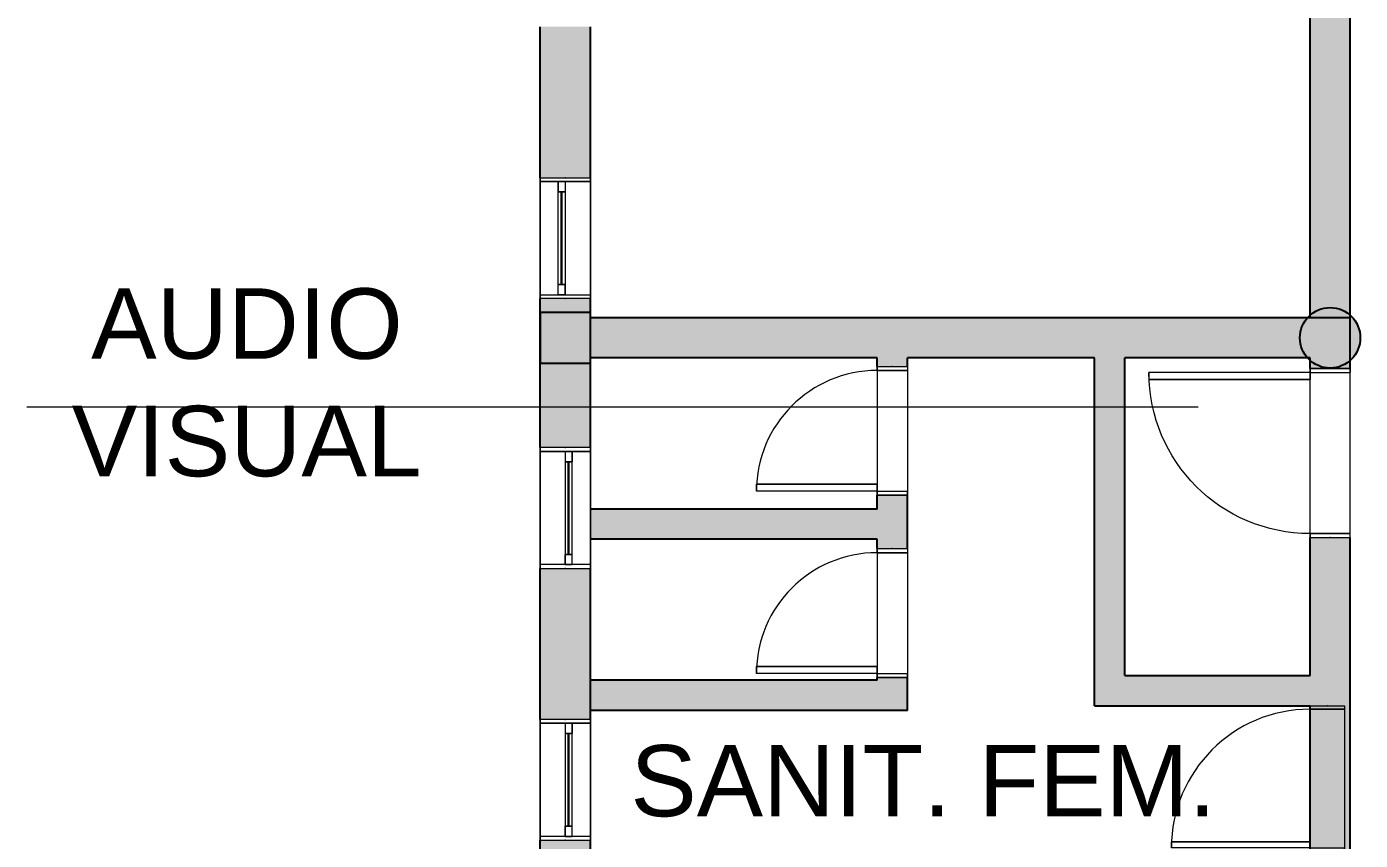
# Model space of a CAD drawing. Header units: metres. Extents: x 512 to 829, y -209 to 245.
# Drawn here: x 681.7 to 688.32, y -99.12 to -95.08 of the extents above; entities that cross this region are included whole.
import ezdxf

# ---------------------------------------------------------------- set-up
doc = ezdxf.new("R2010")
doc.units = ezdxf.units.M
doc.header["$LTSCALE"] = 0.508
doc.set_wipeout_variables(frame=1)
doc.header["$PDSIZE"] = -2
for name, color, linetype, lineweight in [('AMB-NOVOS', 10, 'Continuous', 15), ('None', 7, 'Continuous', 5), ('NãoImprimir', 7, 'Continuous', 5), ('Peitoris', 2, 'Continuous', 5), ('Telhado-Princ', 7, 'Continuous', 5), ('TEXTO', 7, 'Continuous', 15)]:
    doc.layers.add(name, color=color, linetype=linetype, lineweight=lineweight)
doc.styles.add('Arial', font='arial.ttf')

# ---------------------------------------------------------------- blocks, each defined once
blk = doc.blocks.new('Grupo-6533')
at = {"layer": 'None', "color": 7, "linetype": 'Continuous', "lineweight": 5}
for p, q in [((-0.42, 0.1), (-0.42, -0.1)), ((0.42, 0.1), (0.42, -0.1))]:
    blk.add_line(p, q, dxfattribs=at)
blk = doc.blocks.new('Grupo-6534')
at = {"layer": 'None', "color": 7, "linetype": 'Continuous', "lineweight": 5}
for points in [[(-0.42, 0.1), (-0.4, 0.1), (-0.4, -0.1), (-0.42, -0.1)], [(0.4, 0.1), (0.42, 0.1), (0.42, -0.1), (0.4, -0.1)]]:
    blk.add_lwpolyline(points, close=True, dxfattribs=at)
blk = doc.blocks.new('Grupo-6535')
at = {"layer": 'None', "color": 7, "linetype": 'Continuous', "lineweight": 5}
for p, q in [((-0.42, 0.1), (-0.4, 0.1)), ((-0.4, 0.1), (-0.4, -0.1)), ((0.42, 0.1), (0.4, 0.1)), ((0.4, 0.1), (0.4, -0.1)), ((-0.42, -0.1), (-0.4, -0.1)), ((0.42, -0.1), (0.4, -0.1))]:
    blk.add_line(p, q, dxfattribs=at)
at = {"layer": 'None', "color": 7}
for name in ['Grupo-6533', 'Grupo-6534']:
    blk.add_blockref(name, (0, 0), dxfattribs=at)
blk = doc.blocks.new('Grupo-6536')
at = {"layer": 'None', "color": 7, "linetype": 'Continuous', "lineweight": 5}
blk.add_arc((-0.4, 0.1), 0.8, 0, 90, dxfattribs=at)
blk = doc.blocks.new('Grupo-6537')
at = {"layer": 'None', "color": 7, "linetype": 'Continuous', "lineweight": 5}
blk.add_lwpolyline([(-0.4, 0.1), (-0.4, 0.9), (-0.365, 0.9), (-0.365, 0.1)], close=True, dxfattribs=at)
blk = doc.blocks.new('Grupo-6538')
at = {"layer": 'None', "color": 7, "linetype": 'Continuous', "lineweight": 5}
for p, q in [((-0.4, 0.1), (-0.4, 0.9)), ((-0.4, 0.9), (-0.365, 0.9)), ((-0.365, 0.1), (-0.365, 0.9)), ((-0.4, 0.1), (-0.365, 0.1))]:
    blk.add_line(p, q, dxfattribs=at)
at = {"layer": 'None', "color": 7}
blk.add_blockref('Grupo-6537', (0, 0), dxfattribs=at)
blk = doc.blocks.new('Grupo-6539')
at = {"layer": 'Peitoris', "color": 7}
blk.add_blockref('Grupo-6538', (0, 0), dxfattribs=at)
blk = doc.blocks.new('Grupo-6540')
at = {"layer": 'None', "color": 7, "linetype": 'Continuous', "lineweight": 5}
for p, q in [((0.42, 0.1), (-0.42, 0.1)), ((0.42, -0.1), (-0.42, -0.1))]:
    blk.add_line(p, q, dxfattribs=at)
blk = doc.blocks.new('Door (2D)-264')
at = {"layer": 'NãoImprimir', "color": 7, "linetype": 'Continuous', "lineweight": 5}
for p in [(-0.42, 0), (0.42, 0)]:
    blk.add_point(p, dxfattribs=at)
at = {"layer": 'None', "color": 7}
for name in ['Grupo-6539', 'Grupo-6535']:
    blk.add_blockref(name, (0, 0), dxfattribs=at)
at = {"layer": 'Peitoris', "color": 7}
blk.add_blockref('Grupo-6536', (0, 0), dxfattribs=at)
at = {"layer": 'Telhado-Princ', "color": 7}
blk.add_blockref('Grupo-6540', (0, 0), dxfattribs=at)
blk = doc.blocks.new('Grupo-6581')
at = {"layer": 'None', "color": 7, "linetype": 'Continuous', "lineweight": 5}
for points in [[(-0.3, 0.125), (-0.28095, 0.125), (-0.28095, -0.125), (-0.3, -0.125)], [(0.28095, 0.125), (0.3, 0.125), (0.3, -0.125), (0.28095, -0.125)]]:
    blk.add_lwpolyline(points, close=True, dxfattribs=at)
blk = doc.blocks.new('Grupo-6582')
at = {"layer": 'None', "color": 7, "linetype": 'Continuous', "lineweight": 5}
for p, q in [((-0.3, 0.125), (-0.28095, 0.125)), ((-0.28095, 0.125), (-0.28095, -0.125)), ((0.3, 0.125), (0.28095, 0.125)), ((0.28095, 0.125), (0.28095, -0.125)), ((-0.3, -0.125), (-0.28095, -0.125)), ((0.3, -0.125), (0.28095, -0.125))]:
    blk.add_line(p, q, dxfattribs=at)
at = {"layer": 'None', "color": 7}
blk.add_blockref('Grupo-6581', (0, 0), dxfattribs=at)
blk = doc.blocks.new('Grupo-6583')
at = {"layer": 'None', "color": 7, "linetype": 'Continuous', "lineweight": 5}
for p, q in [((-0.28095, 0.034925), (-0.28095, 0)), ((0.28095, 0.034925), (0.28095, 0))]:
    blk.add_line(p, q, dxfattribs=at)
blk = doc.blocks.new('Grupo-6584')
at = {"layer": 'None', "color": 7, "linetype": 'Continuous', "lineweight": 5}
for points in [[(-0.28095, 0.034925), (-0.23015, 0.034925), (-0.23015, 0), (-0.28095, 0)], [(0.23015, 0.034925), (0.28095, 0.034925), (0.28095, 0), (0.23015, 0)]]:
    blk.add_lwpolyline(points, close=True, dxfattribs=at)
blk = doc.blocks.new('Grupo-6585')
at = {"layer": 'None', "color": 7, "linetype": 'Continuous', "lineweight": 5}
for p, q in [((-0.28095, 0.034925), (-0.23015, 0.034925)), ((-0.28095, 0), (-0.23015, 0)), ((-0.23015, 0.034925), (-0.23015, 0)), ((0.28095, 0.034925), (0.23015, 0.034925)), ((0.23015, 0.034925), (0.23015, 0)), ((0.28095, 0), (0.23015, 0))]:
    blk.add_line(p, q, dxfattribs=at)
blk.add_lwpolyline([(-0.23015, 0.034925), (0.23015, 0.034925), (0.23015, 0), (-0.23015, 0)], close=True, dxfattribs=at)
at = {"layer": 'None', "color": 7}
for name in ['Grupo-6583', 'Grupo-6584']:
    blk.add_blockref(name, (0, 0), dxfattribs=at)
blk = doc.blocks.new('Grupo-6587')
at = {"layer": 'None', "color": 7, "linetype": 'Continuous', "lineweight": 25}
for p, q in [((-0.2301, 0.0181), (0.2301, 0.0181)), ((-0.2301, 0.0168), (0.2301, 0.0168))]:
    blk.add_line(p, q, dxfattribs=at)
blk = doc.blocks.new('Grupo-6588')
at = {"layer": 'None', "color": 7, "linetype": 'Continuous', "lineweight": 20}
for p, q in [((0.3, 0.125), (-0.3, 0.125)), ((0.3, -0.125), (-0.3, -0.125))]:
    blk.add_line(p, q, dxfattribs=at)
blk = doc.blocks.new('Window (2D)-513')
at = {"color": 7, "linetype": 'Continuous', "lineweight": 5}
blk.add_wipeout([(-0.3, 0.125), (0.3, 0.125), (0.3, -0.125), (-0.3, -0.125)], dxfattribs=at).dxf.layer = 'None'
at = {"layer": 'None', "color": 7, "linetype": 'Continuous', "lineweight": 5}
for p, q in [((-0.3, 0.125), (0.3, 0.125)), ((-0.3, -0.125), (0.3, -0.125))]:
    blk.add_line(p, q, dxfattribs=at)
at = {"layer": 'NãoImprimir', "linetype": 'Continuous'}
for p in [(-0.3, 0), (0.3, 0)]:
    blk.add_point(p, dxfattribs=at)
at = {"layer": 'None', "color": 7}
blk.add_blockref('Grupo-6582', (0, 0), dxfattribs=at)
at = {"layer": 'Peitoris'}
for name in ['Grupo-6585', 'Grupo-6587']:
    blk.add_blockref(name, (0, 0), dxfattribs=at)
at = {"layer": 'Telhado-Princ'}
blk.add_blockref('Grupo-6588', (0, 0), dxfattribs=at)
blk = doc.blocks.new('Grupo-6589')
at = {"layer": 'None', "color": 7, "linetype": 'Continuous', "lineweight": 5}
for points in [[(-0.3, 0.125), (-0.28095, 0.125), (-0.28095, -0.125), (-0.3, -0.125)], [(0.28095, 0.125), (0.3, 0.125), (0.3, -0.125), (0.28095, -0.125)]]:
    blk.add_lwpolyline(points, close=True, dxfattribs=at)
blk = doc.blocks.new('Grupo-6590')
at = {"layer": 'None', "color": 7, "linetype": 'Continuous', "lineweight": 5}
for p, q in [((-0.3, 0.125), (-0.28095, 0.125)), ((-0.28095, 0.125), (-0.28095, -0.125)), ((0.3, 0.125), (0.28095, 0.125)), ((0.28095, 0.125), (0.28095, -0.125)), ((-0.3, -0.125), (-0.28095, -0.125)), ((0.3, -0.125), (0.28095, -0.125))]:
    blk.add_line(p, q, dxfattribs=at)
at = {"layer": 'None', "color": 7}
blk.add_blockref('Grupo-6589', (0, 0), dxfattribs=at)
blk = doc.blocks.new('Grupo-6591')
at = {"layer": 'None', "color": 7, "linetype": 'Continuous', "lineweight": 5}
for p, q in [((-0.28095, 0.034925), (-0.28095, 0)), ((0.28095, 0.034925), (0.28095, 0))]:
    blk.add_line(p, q, dxfattribs=at)
blk = doc.blocks.new('Grupo-6592')
at = {"layer": 'None', "color": 7, "linetype": 'Continuous', "lineweight": 5}
for points in [[(-0.28095, 0.034925), (-0.23015, 0.034925), (-0.23015, 0), (-0.28095, 0)], [(0.23015, 0.034925), (0.28095, 0.034925), (0.28095, 0), (0.23015, 0)]]:
    blk.add_lwpolyline(points, close=True, dxfattribs=at)
blk = doc.blocks.new('Grupo-6593')
at = {"layer": 'None', "color": 7, "linetype": 'Continuous', "lineweight": 5}
for p, q in [((-0.28095, 0.034925), (-0.23015, 0.034925)), ((-0.28095, 0), (-0.23015, 0)), ((-0.23015, 0.034925), (-0.23015, 0)), ((0.28095, 0.034925), (0.23015, 0.034925)), ((0.23015, 0.034925), (0.23015, 0)), ((0.28095, 0), (0.23015, 0))]:
    blk.add_line(p, q, dxfattribs=at)
blk.add_lwpolyline([(-0.23015, 0.034925), (0.23015, 0.034925), (0.23015, 0), (-0.23015, 0)], close=True, dxfattribs=at)
at = {"layer": 'None', "color": 7}
for name in ['Grupo-6591', 'Grupo-6592']:
    blk.add_blockref(name, (0, 0), dxfattribs=at)
blk = doc.blocks.new('Grupo-6595')
at = {"layer": 'None', "color": 7, "linetype": 'Continuous', "lineweight": 25}
for p, q in [((-0.2301, 0.0181), (0.2301, 0.0181)), ((-0.2301, 0.0168), (0.2301, 0.0168))]:
    blk.add_line(p, q, dxfattribs=at)
blk = doc.blocks.new('Grupo-6596')
at = {"layer": 'None', "color": 7, "linetype": 'Continuous', "lineweight": 20}
for p, q in [((0.3, 0.125), (-0.3, 0.125)), ((0.3, -0.125), (-0.3, -0.125))]:
    blk.add_line(p, q, dxfattribs=at)
blk = doc.blocks.new('Window (2D)-514')
at = {"color": 7, "linetype": 'Continuous', "lineweight": 5}
blk.add_wipeout([(-0.3, 0.125), (0.3, 0.125), (0.3, -0.125), (-0.3, -0.125)], dxfattribs=at).dxf.layer = 'None'
at = {"layer": 'None', "color": 7, "linetype": 'Continuous', "lineweight": 5}
for p, q in [((-0.3, 0.125), (0.3, 0.125)), ((-0.3, -0.125), (0.3, -0.125))]:
    blk.add_line(p, q, dxfattribs=at)
at = {"layer": 'NãoImprimir', "linetype": 'Continuous'}
for p in [(-0.3, 0), (0.3, 0)]:
    blk.add_point(p, dxfattribs=at)
at = {"layer": 'None', "color": 7}
blk.add_blockref('Grupo-6590', (0, 0), dxfattribs=at)
at = {"layer": 'Peitoris'}
for name in ['Grupo-6593', 'Grupo-6595']:
    blk.add_blockref(name, (0, 0), dxfattribs=at)
at = {"layer": 'Telhado-Princ'}
blk.add_blockref('Grupo-6596', (0, 0), dxfattribs=at)
blk = doc.blocks.new('Grupo-6597')
at = {"layer": 'None', "color": 7, "linetype": 'Continuous', "lineweight": 5}
for points in [[(-0.3, 0.125), (-0.28095, 0.125), (-0.28095, -0.125), (-0.3, -0.125)], [(0.28095, 0.125), (0.3, 0.125), (0.3, -0.125), (0.28095, -0.125)]]:
    blk.add_lwpolyline(points, close=True, dxfattribs=at)
blk = doc.blocks.new('Grupo-6598')
at = {"layer": 'None', "color": 7, "linetype": 'Continuous', "lineweight": 5}
for p, q in [((-0.3, 0.125), (-0.28095, 0.125)), ((-0.28095, 0.125), (-0.28095, -0.125)), ((0.3, 0.125), (0.28095, 0.125)), ((0.28095, 0.125), (0.28095, -0.125)), ((-0.3, -0.125), (-0.28095, -0.125)), ((0.3, -0.125), (0.28095, -0.125))]:
    blk.add_line(p, q, dxfattribs=at)
at = {"layer": 'None', "color": 7}
blk.add_blockref('Grupo-6597', (0, 0), dxfattribs=at)
blk = doc.blocks.new('Grupo-6599')
at = {"layer": 'None', "color": 7, "linetype": 'Continuous', "lineweight": 5}
for p, q in [((-0.28095, 0.034925), (-0.28095, 0)), ((0.28095, 0.034925), (0.28095, 0))]:
    blk.add_line(p, q, dxfattribs=at)
blk = doc.blocks.new('Grupo-6600')
at = {"layer": 'None', "color": 7, "linetype": 'Continuous', "lineweight": 5}
for points in [[(-0.28095, 0.034925), (-0.23015, 0.034925), (-0.23015, 0), (-0.28095, 0)], [(0.23015, 0.034925), (0.28095, 0.034925), (0.28095, 0), (0.23015, 0)]]:
    blk.add_lwpolyline(points, close=True, dxfattribs=at)
blk = doc.blocks.new('Grupo-6601')
at = {"layer": 'None', "color": 7, "linetype": 'Continuous', "lineweight": 5}
for p, q in [((-0.28095, 0.034925), (-0.23015, 0.034925)), ((-0.28095, 0), (-0.23015, 0)), ((-0.23015, 0.034925), (-0.23015, 0)), ((0.28095, 0.034925), (0.23015, 0.034925)), ((0.23015, 0.034925), (0.23015, 0)), ((0.28095, 0), (0.23015, 0))]:
    blk.add_line(p, q, dxfattribs=at)
blk.add_lwpolyline([(-0.23015, 0.034925), (0.23015, 0.034925), (0.23015, 0), (-0.23015, 0)], close=True, dxfattribs=at)
at = {"layer": 'None', "color": 7}
for name in ['Grupo-6599', 'Grupo-6600']:
    blk.add_blockref(name, (0, 0), dxfattribs=at)
blk = doc.blocks.new('Grupo-6603')
at = {"layer": 'None', "color": 7, "linetype": 'Continuous', "lineweight": 25}
for p, q in [((-0.2301, 0.0181), (0.2301, 0.0181)), ((-0.2301, 0.0168), (0.2301, 0.0168))]:
    blk.add_line(p, q, dxfattribs=at)
blk = doc.blocks.new('Grupo-6604')
at = {"layer": 'None', "color": 7, "linetype": 'Continuous', "lineweight": 20}
for p, q in [((0.3, 0.125), (-0.3, 0.125)), ((0.3, -0.125), (-0.3, -0.125))]:
    blk.add_line(p, q, dxfattribs=at)
blk = doc.blocks.new('Window (2D)-515')
at = {"color": 7, "linetype": 'Continuous', "lineweight": 5}
blk.add_wipeout([(-0.3, 0.125), (0.3, 0.125), (0.3, -0.125), (-0.3, -0.125)], dxfattribs=at).dxf.layer = 'None'
at = {"layer": 'None', "color": 7, "linetype": 'Continuous', "lineweight": 5}
for p, q in [((-0.3, 0.125), (0.3, 0.125)), ((-0.3, -0.125), (0.3, -0.125))]:
    blk.add_line(p, q, dxfattribs=at)
at = {"layer": 'NãoImprimir', "linetype": 'Continuous'}
for p in [(-0.3, 0), (0.3, 0)]:
    blk.add_point(p, dxfattribs=at)
at = {"layer": 'None', "color": 7}
blk.add_blockref('Grupo-6598', (0, 0), dxfattribs=at)
at = {"layer": 'Peitoris'}
for name in ['Grupo-6601', 'Grupo-6603']:
    blk.add_blockref(name, (0, 0), dxfattribs=at)
at = {"layer": 'Telhado-Princ'}
blk.add_blockref('Grupo-6604', (0, 0), dxfattribs=at)
blk = doc.blocks.new('Grupo-6765')
at = {"layer": 'None', "color": 7, "linetype": 'Continuous', "lineweight": 5}
for p, q in [((-0.32, 0.075), (-0.32, -0.075)), ((0.32, 0.075), (0.32, -0.075))]:
    blk.add_line(p, q, dxfattribs=at)
blk = doc.blocks.new('Grupo-6766')
at = {"layer": 'None', "color": 7, "linetype": 'Continuous', "lineweight": 5}
for points in [[(-0.32, 0.075), (-0.3, 0.075), (-0.3, -0.075), (-0.32, -0.075)], [(0.3, 0.075), (0.32, 0.075), (0.32, -0.075), (0.3, -0.075)]]:
    blk.add_lwpolyline(points, close=True, dxfattribs=at)
blk = doc.blocks.new('Grupo-6767')
at = {"layer": 'None', "color": 7, "linetype": 'Continuous', "lineweight": 5}
for p, q in [((-0.32, 0.075), (-0.3, 0.075)), ((-0.3, 0.075), (-0.3, -0.075)), ((0.32, 0.075), (0.3, 0.075)), ((0.3, 0.075), (0.3, -0.075)), ((-0.32, -0.075), (-0.3, -0.075)), ((0.32, -0.075), (0.3, -0.075))]:
    blk.add_line(p, q, dxfattribs=at)
at = {"layer": 'None', "color": 7}
for name in ['Grupo-6765', 'Grupo-6766']:
    blk.add_blockref(name, (0, 0), dxfattribs=at)
blk = doc.blocks.new('Grupo-6768')
at = {"layer": 'None', "color": 7, "linetype": 'Continuous', "lineweight": 5}
blk.add_arc((-0.3, 0.075), 0.6, 0, 90, dxfattribs=at)
blk = doc.blocks.new('Grupo-6769')
at = {"layer": 'None', "color": 7, "linetype": 'Continuous', "lineweight": 5}
blk.add_lwpolyline([(-0.3, 0.075), (-0.3, 0.675), (-0.265, 0.675), (-0.265, 0.075)], close=True, dxfattribs=at)
blk = doc.blocks.new('Grupo-6770')
at = {"layer": 'None', "color": 7, "linetype": 'Continuous', "lineweight": 5}
for p, q in [((-0.3, 0.075), (-0.3, 0.675)), ((-0.3, 0.675), (-0.265, 0.675)), ((-0.265, 0.075), (-0.265, 0.675)), ((-0.3, 0.075), (-0.265, 0.075))]:
    blk.add_line(p, q, dxfattribs=at)
at = {"layer": 'None', "color": 7}
blk.add_blockref('Grupo-6769', (0, 0), dxfattribs=at)
blk = doc.blocks.new('Grupo-6771')
at = {"layer": 'Peitoris', "color": 7}
blk.add_blockref('Grupo-6770', (0, 0), dxfattribs=at)
blk = doc.blocks.new('Grupo-6772')
at = {"layer": 'None', "color": 7, "linetype": 'Continuous', "lineweight": 5}
for p, q in [((0.32, 0.075), (-0.32, 0.075)), ((0.32, -0.075), (-0.32, -0.075))]:
    blk.add_line(p, q, dxfattribs=at)
blk = doc.blocks.new('Door (2D)-269')
at = {"layer": 'NãoImprimir', "color": 7, "linetype": 'Continuous', "lineweight": 5}
for p in [(-0.32, 0), (0.32, 0)]:
    blk.add_point(p, dxfattribs=at)
at = {"layer": 'None', "color": 7}
for name in ['Grupo-6771', 'Grupo-6767']:
    blk.add_blockref(name, (0, 0), dxfattribs=at)
at = {"layer": 'Peitoris', "color": 7}
blk.add_blockref('Grupo-6768', (0, 0), dxfattribs=at)
at = {"layer": 'Telhado-Princ', "color": 7}
blk.add_blockref('Grupo-6772', (0, 0), dxfattribs=at)
blk = doc.blocks.new('Grupo-6773')
at = {"layer": 'None', "color": 7, "linetype": 'Continuous', "lineweight": 5}
for p, q in [((-0.32, 0.075), (-0.32, -0.075)), ((0.32, 0.075), (0.32, -0.075))]:
    blk.add_line(p, q, dxfattribs=at)
blk = doc.blocks.new('Grupo-6774')
at = {"layer": 'None', "color": 7, "linetype": 'Continuous', "lineweight": 5}
for points in [[(-0.32, 0.075), (-0.3, 0.075), (-0.3, -0.075), (-0.32, -0.075)], [(0.3, 0.075), (0.32, 0.075), (0.32, -0.075), (0.3, -0.075)]]:
    blk.add_lwpolyline(points, close=True, dxfattribs=at)
blk = doc.blocks.new('Grupo-6775')
at = {"layer": 'None', "color": 7, "linetype": 'Continuous', "lineweight": 5}
for p, q in [((-0.32, 0.075), (-0.3, 0.075)), ((-0.3, 0.075), (-0.3, -0.075)), ((0.32, 0.075), (0.3, 0.075)), ((0.3, 0.075), (0.3, -0.075)), ((-0.32, -0.075), (-0.3, -0.075)), ((0.32, -0.075), (0.3, -0.075))]:
    blk.add_line(p, q, dxfattribs=at)
at = {"layer": 'None', "color": 7}
for name in ['Grupo-6773', 'Grupo-6774']:
    blk.add_blockref(name, (0, 0), dxfattribs=at)
blk = doc.blocks.new('Grupo-6776')
at = {"layer": 'None', "color": 7, "linetype": 'Continuous', "lineweight": 5}
blk.add_arc((-0.3, 0.075), 0.6, 0, 90, dxfattribs=at)
blk = doc.blocks.new('Grupo-6777')
at = {"layer": 'None', "color": 7, "linetype": 'Continuous', "lineweight": 5}
blk.add_lwpolyline([(-0.3, 0.075), (-0.3, 0.675), (-0.265, 0.675), (-0.265, 0.075)], close=True, dxfattribs=at)
blk = doc.blocks.new('Grupo-6778')
at = {"layer": 'None', "color": 7, "linetype": 'Continuous', "lineweight": 5}
for p, q in [((-0.3, 0.075), (-0.3, 0.675)), ((-0.3, 0.675), (-0.265, 0.675)), ((-0.265, 0.075), (-0.265, 0.675)), ((-0.3, 0.075), (-0.265, 0.075))]:
    blk.add_line(p, q, dxfattribs=at)
at = {"layer": 'None', "color": 7}
blk.add_blockref('Grupo-6777', (0, 0), dxfattribs=at)
blk = doc.blocks.new('Grupo-6779')
at = {"layer": 'Peitoris', "color": 7}
blk.add_blockref('Grupo-6778', (0, 0), dxfattribs=at)
blk = doc.blocks.new('Grupo-6780')
at = {"layer": 'None', "color": 7, "linetype": 'Continuous', "lineweight": 5}
for p, q in [((0.32, 0.075), (-0.32, 0.075)), ((0.32, -0.075), (-0.32, -0.075))]:
    blk.add_line(p, q, dxfattribs=at)
blk = doc.blocks.new('Door (2D)-270')
at = {"layer": 'NãoImprimir', "color": 7, "linetype": 'Continuous', "lineweight": 5}
for p in [(-0.32, 0), (0.32, 0)]:
    blk.add_point(p, dxfattribs=at)
at = {"layer": 'None', "color": 7}
for name in ['Grupo-6779', 'Grupo-6775']:
    blk.add_blockref(name, (0, 0), dxfattribs=at)
at = {"layer": 'Peitoris', "color": 7}
blk.add_blockref('Grupo-6776', (0, 0), dxfattribs=at)
at = {"layer": 'Telhado-Princ', "color": 7}
blk.add_blockref('Grupo-6780', (0, 0), dxfattribs=at)
blk = doc.blocks.new('Grupo-6784')
at = {"layer": 'None', "linetype": 'Continuous', "lineweight": 0}
blk.add_hatch(color=255, dxfattribs=at).paths.add_polyline_path([(-25.2751, 2.1369), (-25.2751, 1.8869), (-25.0251, 1.8869), (-25.0251, 2.1369)])
h = blk.add_hatch(color=255, dxfattribs=at)
edge = h.paths.add_edge_path()
edge.add_arc((-21.3501, 2.0119), 0.15, 0, 360, ccw=False)
at = {"layer": 'None', "color": 7, "linetype": 'Continuous', "lineweight": 25}
blk.add_lwpolyline([(-25.2751, 2.1369), (-25.2751, 1.8869), (-25.0251, 1.8869), (-25.0251, 2.1369)], close=True, dxfattribs=at)
blk.add_circle((-21.3501, 2.0119), 0.15, dxfattribs=at)
blk = doc.blocks.new('Grupo-6793')
at = {"layer": 'None', "color": 7}
blk.add_blockref('Grupo-6784', (0, 0), dxfattribs=at)

msp = doc.modelspace()

# ---------------------------------------------------------------- linework, layer by layer
at = {"layer": 'AMB-NOVOS', "linetype": 'Continuous', "lineweight": 0}
msp.add_line((681.6978, -96.967), (687.5169, -96.967), dxfattribs=at)
at = {"layer": 'None', "color": 7, "linetype": 'Continuous', "lineweight": 25}
for p, q in [((688.0729, -96.525), (688.0729, -92.9568)), ((688.2729, -96.725), (688.2729, -92.9568)), ((684.2479, -95.83), (684.2479, -95.08)), ((684.4979, -95.83), (684.4979, -95.08)), ((684.2479, -97.17), (684.2479, -96.43)), ((684.4979, -97.17), (684.4979, -96.43)), ((688.2729, -96.525), (684.4979, -96.525)), ((688.2729, -96.7768), (688.2729, -96.525)), ((685.9229, -96.725), (684.4979, -96.725)), ((685.9229, -96.7668), (685.9229, -96.725)), ((687.0029, -96.725), (686.0729, -96.725)), ((686.0729, -96.7668), (686.0729, -96.725)), ((687.0029, -98.4518), (687.0029, -96.725)), ((688.0729, -96.725), (687.1529, -96.725)), ((687.1529, -98.3018), (687.1529, -96.725)), ((688.0729, -96.7768), (688.0729, -96.725)), ((685.9229, -97.475), (685.9229, -97.4068)), ((686.0729, -97.6718), (686.0729, -97.4068)), ((685.9229, -97.475), (684.4979, -97.475)), ((685.9229, -97.625), (684.4979, -97.625)), ((685.9229, -97.6718), (685.9229, -97.625)), ((688.0729, -98.3018), (688.0729, -97.6168)), ((688.2729, -100.2812), (688.2729, -97.6168)), ((684.2479, -98.52), (684.2479, -97.77)), ((684.4979, -98.52), (684.4979, -97.77)), ((685.9229, -98.325), (685.9229, -98.3118)), ((686.0729, -98.475), (686.0729, -98.3118)), ((687.1529, -98.3018), (688.0729, -98.3018)), ((685.9229, -98.325), (684.4979, -98.325)), ((686.0729, -98.475), (684.4979, -98.475)), ((687.0029, -98.4518), (688.0729, -98.4518)), ((688.0729, -100.2812), (688.0729, -98.4518)), ((684.2479, -99.86), (684.2479, -99.12)), ((684.4979, -99.86), (684.4979, -99.12))]:
    msp.add_line(p, q, dxfattribs=at)
at = {"layer": 'None', "color": 250, "linetype": 'Continuous'}
for points in [[(688.2729, -96.725), (688.0729, -96.525), (688.2729, -92.9568), (688.0729, -92.9568)], [(684.4979, -95.83), (684.2479, -95.83), (684.4979, -95.08), (684.2479, -95.08)], [(684.4979, -97.17), (684.2479, -97.17), (684.4979, -96.43), (684.2479, -96.43)], [(688.2729, -96.525), (688.0729, -96.725), (684.4979, -96.525), (684.4979, -96.725)], [(688.2729, -96.7768), (688.0729, -96.7768), (688.2729, -96.525), (688.0729, -96.725)], [(686.0729, -96.7668), (685.9229, -96.7668), (686.0729, -96.725), (685.9229, -96.725)], [(687.1529, -98.3018), (687.0029, -98.4518), (687.1529, -96.725), (687.0029, -96.725)], [(686.0729, -97.6718), (685.9229, -97.6718), (686.0729, -97.4068), (685.9229, -97.4068)], [(685.9229, -97.475), (685.9229, -97.625), (684.4979, -97.475), (684.4979, -97.625)], [(688.2729, -100.2812), (688.0729, -100.2812), (688.2729, -97.6168), (688.0729, -97.6168)], [(684.4979, -98.52), (684.2479, -98.52), (684.4979, -97.77), (684.2479, -97.77)], [(686.0729, -98.475), (685.9229, -98.325), (686.0729, -98.3118), (685.9229, -98.3118)], [(687.0029, -98.4518), (687.1529, -98.3018), (688.0729, -98.4518), (688.0729, -98.3018)], [(685.9229, -98.325), (686.0729, -98.475), (684.4979, -98.325), (684.4979, -98.475)], [(684.4979, -99.86), (684.2479, -99.86), (684.4979, -99.12), (684.2479, -99.12)]]:
    msp.add_solid(points, dxfattribs=at)

# ---------------------------------------------------------------- block references
at = {"layer": 'None', "color": 7, "rotation": 90}
for name, p in [('Door (2D)-269', (685.9979, -97.0868)), ('Door (2D)-270', (685.9979, -97.9918))]:
    msp.add_blockref(name, p, dxfattribs=at)
at = {"layer": 'None', "color": 7, "xscale": -1, "rotation": 90}
msp.add_blockref('Door (2D)-264', (688.1729, -97.1968), dxfattribs=at)
at = {"layer": 'None', "color": 7, "xscale": 0.8608451341701101, "yscale": 0.8608451341701101, "zscale": 0.8608451341701101, "rotation": 90}
msp.add_blockref('Door (2D)-264', (688.1589, -98.8134), dxfattribs=at)

# ---------------------------------------------------------------- texts
at = {"layer": 'AMB-NOVOS', "linetype": 'Continuous', "lineweight": 0, "insert": (681.7638, -96.3791), "char_height": 0.35, "attachment_point": 1}
msp.add_mtext_dynamic_manual_height_columns('\\pi0.2539;{\\fArial|b0|i0|c0|p34;AUDIO \\P\\pi0.15733;VISUAL}', width=2.034344, gutter_width=1, heights=[0], dxfattribs=at)
at = {"layer": 'TEXTO', "color": 7, "insert": (686.1517, -98.6471), "char_height": 0.353696, "attachment_point": 2, "line_spacing_factor": 0.96736, "style": 'Arial'}
msp.add_mtext('SANIT. FEM.', dxfattribs=at)

# ---------------------------------------------------------------- next in the draw order: block references
at = {"layer": 'None', "color": 7, "rotation": 90}
msp.add_blockref('Window (2D)-515', (684.3729, -96.13), dxfattribs=at)
at = {"layer": 'None', "color": 7, "xscale": -1, "rotation": 270}
for name, p in [('Window (2D)-514', (684.3729, -97.47)), ('Window (2D)-513', (684.3729, -98.82))]:
    msp.add_blockref(name, p, dxfattribs=at)

# ---------------------------------------------------------------- next in the draw order: block references
at = {"layer": 'None', "color": 7}
msp.add_blockref('Grupo-6793', (709.523, -98.6368), dxfattribs=at)

doc.saveas('drawing.dxf')
